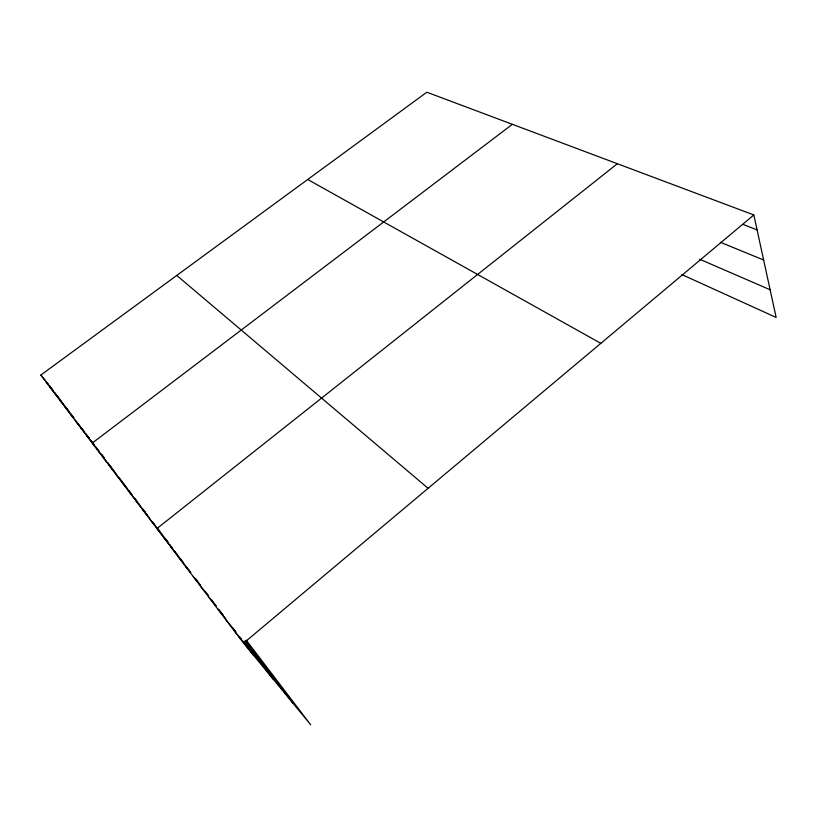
<?xml version="1.0" encoding="UTF-8"?>
<svg xmlns="http://www.w3.org/2000/svg" width="817" height="817" viewBox="0 0 817 817"><rect width="100%" height="100%" fill="white"/><g stroke="black" fill="none" stroke-linecap="round" stroke-linejoin="round"><path stroke-width="1.23" d="M246.254 640.191L310.695 724.781L243.589 643.153L753.825 214.942L776.15 317.445L681.94 274.624M617.356 163.727L156.935 528.558L168.016 542.151M512.371 124.317L92.28 443.059L99.031 451.372M243.589 643.153L40.85 375.034L426.831 92.219L753.825 214.942M743.296 224.522L757.073 229.853M720.41 242.271L763.64 260.02M699.74 259.265L770.125 289.769M307.723 179.495L600.822 343.344M176.768 275.452L428.098 488.311M225.921 619.786L235.715 631.725L232.886 627.977M234.632 631.316L244.467 643.275M185.663 566.538L190.473 572.431M193.302 576.649L200.543 585.503M201.135 587.014L205.179 591.947M206.793 593.918L208.406 595.899M209.183 597.646L215.923 605.877M217.445 608.573L225.706 618.653M149.736 519.03L159.152 530.601M163.86 537.709L170.191 545.48M170.947 547.084L174.92 551.955M176.513 553.906L183.416 562.637M178.208 556.694L190.79 572.38M104.004 458.562L112.348 468.825M110.081 466.589L116.933 475.034M116.29 474.81L124.715 485.175M122.662 483.225L131.894 494.591L129.045 490.823M129.178 491.854L137.685 502.312L134.815 498.441M135.857 500.688L145.191 512.147L142.944 509.185M142.709 509.747L149.746 518.376M60.111 400.504L68.812 411.257L64.512 405.579M65.176 407.213L73.939 418.028L70.272 413.198M70.364 414.076L73.561 418.028M75.164 419.999L84.508 431.999L75.664 421.082M81.077 428.241L89.237 438.31M86.622 435.563L94.078 444.765M104.351 457.939L101.277 454.15L104.198 458.01M98.081 450.718L104.106 458.153M40.85 375.034L48.591 384.613M49.357 385.573L50.95 387.534M45.517 381.212L53.299 390.832M50.276 387.503L55.75 394.284M57.323 396.214L58.885 398.155L54.759 392.701M55.137 393.937L61.438 401.719M245.284 640.528L292.721 702.916M244.61 641.488L273.276 679.264M50.031 386.461L53.401 390.904M59.59 399.074L63.797 404.64M85.877 433.807L89.298 438.32M90.677 440.149L94.169 444.754M95.569 446.603L99.133 451.321M107.875 462.851L112.358 468.774M113.103 469.765L114.635 471.787M119.221 477.843L121.999 481.519M123.398 483.358L124.787 485.196M125.481 486.115L126.911 488.004M138.461 503.262L139.962 505.243M145.957 513.168L147.489 515.19M152.789 522.196L154.913 524.994M157.038 527.792L162.777 535.38M164.227 537.3L167.791 542.008M169.885 544.765L172.663 548.442M174.787 551.25L177.636 555.009M195.283 578.313L200.655 585.421M205.108 591.294L208.692 596.022M211.572 599.831L215.974 605.652M218.915 609.533L223.439 615.507M239.361 636.545L241.546 639.425M243.006 641.355L253.444 655.142"/></g></svg>
